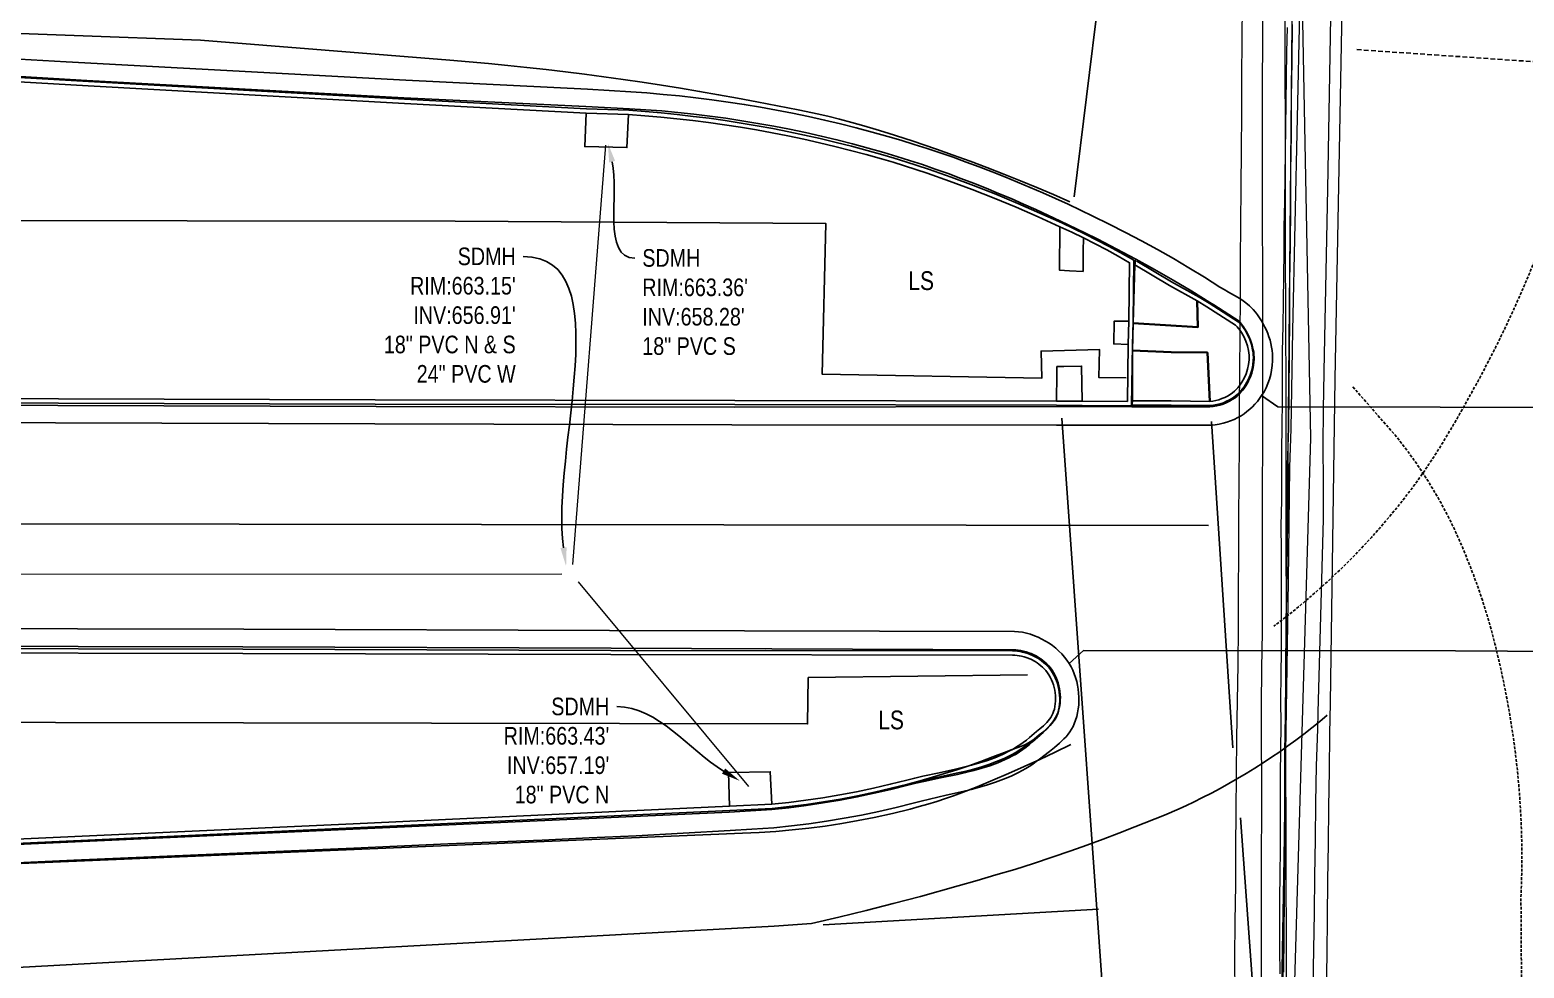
# Model space of a CAD drawing. Header units: feet. Extents: x 0 to 6439502, y 0 to 1884431.
# Drawn here: x 6438916.2 to 6439075.1, y 1883904.1 to 1884003.9 of the extents above; entities that cross this region are included whole.
import ezdxf
from ezdxf import colors
from ezdxf.entities.mleader import LeaderData, LeaderLine
from ezdxf.lldxf.tags import DXFTag
from ezdxf.math import Vec2, Vec3

# ---------------------------------------------------------------- set-up
doc = ezdxf.new("R2010")
doc.units = ezdxf.units.FT
doc.header["$MEASUREMENT"] = 0
doc.linetypes.add('DASHED', pattern=[0.75, 0.5, -0.25])
for name, color, linetype, lineweight in [('VF-COMM-OVHD-LINE-3D', 253, 'OVERHEADCOMM', 15), ('VF-ELEC-OVHD-LINE-', 253, 'OVERHEADELECTRIC', 15), ('VF-ELEC-OVHD-LINE-3D', 253, 'OVERHEADELECTRIC', 15), ('VF-FENC-LINE-', 253, 'FENCE', 25), ('VF-ROAD-DRIV-LINE-', 253, 'Continuous', 35), ('VF-ROAD-STRP-WHIT-DASH-LINE-', 253, 'DASHED', 25), ('VF-ROAD-STRP-WHIT-LINE-', 253, 'Continuous', 25), ('VF-ROAD-STRP-YELO-DASH-LINE-', 253, 'DASHED', 25), ('VF-ROAD-STRP-YELO-LINE-', 253, 'Continuous', 25), ('VF-STRM-GEOP-LINE-QLB-', 253, 'STORMDRAIN', 15), ('VF-TOPO-CONC-EDGE-LINE-', 253, 'Continuous', 25), ('VF-TOPO-CONC-GTFL-LINE-', 253, 'Continuous', 25), ('VF-TOPO-CONC-LIPG-LINE-', 253, 'Continuous', 25), ('VF-TOPO-CONC-TBCB-LINE-', 253, 'Continuous', 25), ('VF-TOPO-CONC-TFCB-LINE-', 253, 'Continuous', 25), ('VF-TOPO-TEXT-', 253, 'Continuous', 25)]:
    doc.layers.add(name, color=color, linetype=linetype, lineweight=lineweight)
doc.styles.add('NCS1-Anno', font='arial.ttf', dxfattribs={"width": 0.8, "height": 0.1})
doc.styles.get("Standard").update_dxf_attribs({"font": 'arial.ttf'})
tags = doc.linetypes.add('FENCE', pattern='A,0.5,-0.03,["X",Standard,S=0.08,R=0,X=0,Y=-0.04],-0.08,0.5', length=1.11).pattern_tags.tags
tags[6] = DXFTag(74, 10)
tags = doc.linetypes.add('OVERHEADCOMM', pattern='A,1,-0.03,["OC",Standard,S=0.08,R=0,X=0,Y=-0.04],-0.16,1', length=2.19).pattern_tags.tags
tags[6] = DXFTag(74, 10)
tags = doc.linetypes.add('OVERHEADELECTRIC', pattern='A,1,-0.03,["OE",Standard,S=0.08,R=0,X=0,Y=-0.04],-0.16,1', length=2.19).pattern_tags.tags
tags[6] = DXFTag(74, 10)
tags = doc.linetypes.add('STORMDRAIN', pattern='A,1,-0.03,["SD",Standard,S=0.08,R=0,X=0,Y=-0.04],-0.16,1', length=2.19).pattern_tags.tags
tags[6] = DXFTag(74, 10)

# ---------------------------------------------------------------- blocks, each defined once
blk = doc.blocks.new('206-Whitsett.dxf TFC')
at = {"layer": 'VF-TOPO-CONC-TFCB-LINE-'}
for points in [[(6438915.08, 1883998.82), (6438922.46, 1883998.39), (6438956.08, 1883996.53), (6438975.41, 1883995.49), (6438979.93, 1883995.34), (6438981.64, 1883995.21), (6438983.35, 1883995.07), (6438985.06, 1883994.9), (6438986.76, 1883994.7), (6438988.46, 1883994.49), (6438990.16, 1883994.25), (6438991.86, 1883993.99), (6438993.55, 1883993.7), (6438995.24, 1883993.39), (6438996.93, 1883993.06), (6438998.61, 1883992.71), (6439000.28, 1883992.33), (6439001.95, 1883991.93), (6439003.61, 1883991.51), (6439005.27, 1883991.06), (6439006.92, 1883990.6), (6439008.14, 1883990.24), (6439009.36, 1883989.86), (6439010.57, 1883989.47), (6439011.78, 1883989.07), (6439014.18, 1883988.23), (6439016.57, 1883987.34), (6439018.94, 1883986.41), (6439021.3, 1883985.43), (6439023.63, 1883984.41), (6439025.95, 1883983.36), (6439027.2, 1883982.77), (6439028.45, 1883982.17), (6439029.7, 1883981.53), (6439030.94, 1883980.88), (6439032.17, 1883980.21), (6439033.61, 1883979.39), (6439033.54, 1883972.88), (6439033.47, 1883970.4), (6439033.38, 1883963.91), (6439028.13, 1883963.95), (6439025.41, 1883963.96), (6438991.2, 1883964.03), (6438952.94, 1883964.09), (6438919.27, 1883964.18), (6438904.47, 1883964.3)], [(6438903.87, 1883938.06), (6438938.88, 1883938.01), (6438978.01, 1883937.88), (6439020.71, 1883937.83), (6439020.97, 1883937.82), (6439021.25, 1883937.8), (6439021.52, 1883937.76), (6439021.79, 1883937.7), (6439022.06, 1883937.63), (6439022.33, 1883937.54), (6439022.85, 1883937.34), (6439023.34, 1883937.08), (6439023.58, 1883936.93), (6439023.8, 1883936.76), (6439024.02, 1883936.59), (6439024.23, 1883936.41), (6439024.42, 1883936.21), (6439024.6, 1883936.01), (6439024.79, 1883935.76), (6439024.96, 1883935.5), (6439025.12, 1883935.23), (6439025.26, 1883934.94), (6439025.38, 1883934.65), (6439025.49, 1883934.35), (6439025.57, 1883934.04), (6439025.64, 1883933.73), (6439025.69, 1883933.42), (6439025.73, 1883933.1), (6439025.74, 1883932.78), (6439025.74, 1883932.46), (6439025.71, 1883932.15), (6439025.67, 1883931.84), (6439025.6, 1883931.53), (6439025.52, 1883931.23), (6439025.42, 1883930.98), (6439025.31, 1883930.74), (6439025.18, 1883930.51), (6439025.04, 1883930.28), (6439024.72, 1883929.87), (6439024.36, 1883929.49), (6439023.98, 1883929.14), (6439023.58, 1883928.82), (6439023.17, 1883928.52), (6439022.76, 1883928.24), (6439022.41, 1883928.03), (6439022.04, 1883927.84), (6439021.67, 1883927.68), (6439021.3, 1883927.54), (6439020.58, 1883927.28), (6439019.87, 1883927.02), (6439018.61, 1883926.54), (6439017.34, 1883926.07), (6439016.07, 1883925.61), (6439014.78, 1883925.18), (6439013.49, 1883924.77), (6439012.2, 1883924.38), (6439010.9, 1883924), (6439009.59, 1883923.65), (6439007.82, 1883923.2), (6439006.03, 1883922.78), (6439004.23, 1883922.4), (6439002.43, 1883922.06), (6439000.62, 1883921.75), (6438998.8, 1883921.48), (6438996.98, 1883921.25), (6438995.15, 1883921.06), (6438990.66, 1883920.85), (6438950.63, 1883918.98), (6438910.91, 1883917.16)]]:
    blk.add_lwpolyline(points, dxfattribs=at)
blk = doc.blocks.new('206-Whitsett.dxf curb update')
at = {"layer": 'VF-TOPO-CONC-TBCB-LINE-'}
for points in [[(6439033.94, 1883979.3), (6439037.62, 1883977.09), (6439040.56, 1883975.46), (6439041.62, 1883974.83), (6439044.72, 1883972.84), (6439044.94, 1883972.61), (6439045.12, 1883972.4), (6439045.28, 1883972.18), (6439045.44, 1883971.94), (6439045.72, 1883971.46), (6439045.95, 1883970.95), (6439046.13, 1883970.41), (6439046.25, 1883969.87), (6439046.29, 1883969.59), (6439046.32, 1883969.31), (6439046.33, 1883969.03), (6439046.32, 1883968.75), (6439046.26, 1883968.22), (6439046.15, 1883967.68), (6439045.98, 1883967.16), (6439045.76, 1883966.65), (6439045.5, 1883966.17), (6439045.34, 1883965.93), (6439045.17, 1883965.71), (6439045, 1883965.5), (6439044.81, 1883965.3), (6439044.61, 1883965.11), (6439044.4, 1883964.94), (6439044.1, 1883964.73), (6439043.79, 1883964.54), (6439043.47, 1883964.38), (6439043.14, 1883964.23), (6439042.79, 1883964.12), (6439042.44, 1883964.03), (6439042.09, 1883963.96), (6439041.72, 1883963.92), (6439037.58, 1883963.97), (6439033.48, 1883963.98)], [(6439033.71, 1883978.91), (6439037.4, 1883976.7), (6439040.34, 1883975.07), (6439041.38, 1883974.44), (6439044.43, 1883972.49), (6439044.6, 1883972.31), (6439044.76, 1883972.12), (6439044.92, 1883971.92), (6439045.06, 1883971.71), (6439045.32, 1883971.26), (6439045.53, 1883970.78), (6439045.69, 1883970.29), (6439045.81, 1883969.79), (6439045.84, 1883969.53), (6439045.87, 1883969.28), (6439045.88, 1883969.03), (6439045.87, 1883968.78), (6439045.82, 1883968.29), (6439045.71, 1883967.8), (6439045.56, 1883967.31), (6439045.36, 1883966.85), (6439045.11, 1883966.4), (6439044.97, 1883966.19), (6439044.82, 1883965.99), (6439044.66, 1883965.8), (6439044.49, 1883965.62), (6439044.31, 1883965.45), (6439044.12, 1883965.29), (6439043.86, 1883965.1), (6439043.58, 1883964.93), (6439043.28, 1883964.78), (6439042.98, 1883964.66), (6439042.66, 1883964.55), (6439042.34, 1883964.47), (6439042.02, 1883964.41), (6439041.7, 1883964.37), (6439037.58, 1883964.42), (6439033.48, 1883964.43)]]:
    blk.add_lwpolyline(points, dxfattribs=at)

msp = doc.modelspace()

# ---------------------------------------------------------------- linework, layer by layer
at = {"layer": 'VF-COMM-OVHD-LINE-3D'}
for points in [[(6439048.38, 1883840.83, 683.41), (6439048.76, 1883862.53, 682.74), (6439048.92, 1883873.55, 682.45), (6439049.04, 1883886.85, 682.07), (6439049.32, 1883900.13, 681.98), (6439049.6, 1883915.76, 681.91), (6439049.86, 1883931.55, 681.93), (6439050.08, 1883945.29, 682.03), (6439050.22, 1883957.38, 682.17), (6439050.34, 1883961.45, 682.22), (6439050.53, 1883971.92, 682.4), (6439050.78, 1883983.26, 682.39), (6439051.28, 1884005.81, 682.63), (6439051.67, 1884023.7, 682.96), (6439051.83, 1884046.57, 683.24), (6439050.95, 1884059.89, 684.11)], [(6439049.46, 1883902.41, 684.26), (6439049.52, 1883905.06, 684.24), (6439049.52, 1883907.71, 684.21), (6439049.57, 1883910.36, 684.18), (6439049.59, 1883913.01, 684.16), (6439049.62, 1883915.66, 684.13), (6439049.64, 1883918.31, 684.11), (6439049.66, 1883920.96, 684.11), (6439049.66, 1883923.61, 684.07), (6439049.7, 1883926.26, 684.09), (6439049.73, 1883928.91, 684.07), (6439049.74, 1883931.57, 684.05), (6439049.77, 1883934.22, 684.05), (6439049.79, 1883936.87, 684.07), (6439049.79, 1883936.88, 684.07), (6439050.05, 1883956.43, 684.05), (6439050.02, 1883959.08, 684.16), (6439050.25, 1883982.28, 684.44), (6439050.5, 1884008.45, 685.08)], [(6439049.19, 1883903.45, 681.7), (6439049.15, 1883906.1, 681.59), (6439049.14, 1883908.75, 681.53), (6439049.16, 1883911.4, 681.47), (6439049.19, 1883914.05, 681.45), (6439049.21, 1883916.7, 681.42), (6439049.2, 1883919.35, 681.39), (6439049.2, 1883922, 681.36), (6439049.22, 1883924.65, 681.34), (6439049.25, 1883927.3, 681.34), (6439049.27, 1883929.95, 681.34), (6439049.26, 1883932.6, 681.35), (6439049.28, 1883935.25, 681.35), (6439049.32, 1883937.91, 681.36), (6439049.33, 1883940.56, 681.38), (6439049.32, 1883943.21, 681.42), (6439049.31, 1883945.86, 681.46), (6439049.31, 1883948.51, 681.5), (6439049.3, 1883951.16, 681.55), (6439049.34, 1883953.81, 681.61), (6439049.37, 1883956.46, 681.66), (6439049.37, 1883959.11, 681.73), (6439049.39, 1883961.76, 681.83), (6439049.42, 1883964.41, 681.92), (6439049.43, 1883967.06, 682), (6439049.42, 1883969.71, 682.08), (6439049.48, 1883972.36, 682.12), (6439049.53, 1883975.01, 682.11), (6439049.56, 1883977.66, 682.12), (6439049.6, 1883980.31, 682.15), (6439049.62, 1883982.96, 682.19), (6439049.67, 1883985.61, 682.23), (6439049.71, 1883988.26, 682.27), (6439049.74, 1883990.91, 682.34), (6439049.77, 1883993.56, 682.39), (6439049.81, 1883996.21, 682.48), (6439049.85, 1883998.86, 682.53), (6439049.88, 1884001.51, 682.64), (6439049.95, 1884004.16, 682.7)], [(6439049.55, 1883903.65, 684.84), (6439049.61, 1883907.55, 684.78), (6439049.65, 1883911.46, 684.71), (6439049.67, 1883915.37, 684.67), (6439049.7, 1883919.27, 684.78), (6439049.67, 1883923.18, 684.75), (6439049.69, 1883927.09, 684.69), (6439049.73, 1883930.99, 684.64), (6439049.8, 1883934.9, 684.57), (6439049.82, 1883935.89, 684.56), (6439049.96, 1883957.61, 684.54), (6439050.09, 1883961.51, 684.69), (6439050.13, 1883965.42, 684.78), (6439050.16, 1883969.33, 684.84), (6439050.19, 1883973.23, 684.9), (6439050.22, 1883977.14, 684.96), (6439050.27, 1883981.05, 685.03), (6439050.31, 1883984.95, 685.1), (6439050.31, 1883988.86, 685.2), (6439050.37, 1883992.76, 685.3), (6439050.4, 1883996.67, 685.4), (6439050.44, 1884000.58, 685.49), (6439050.49, 1884004.48, 685.6)]]:
    msp.add_polyline3d(points, dxfattribs=at)
at = {"layer": 'VF-ELEC-OVHD-LINE-', "ltscale": 0.6, "flags": 128}
msp.add_lwpolyline([(6439048.9, 1883840.06), (6439052.43, 1883960.44), (6439050.51, 1884060.25)], dxfattribs=at)
at = {"layer": 'VF-ELEC-OVHD-LINE-3D'}
for points in [[(6439054.11, 1883901.66, 707.27), (6439054.17, 1883905.56, 707.21), (6439054.22, 1883909.47, 707.14), (6439054.26, 1883913.38, 707.08), (6439054.32, 1883917.28, 707.04), (6439054.34, 1883921.19, 707.02), (6439054.41, 1883925.1, 707.04), (6439054.47, 1883929, 707.04), (6439054.52, 1883932.28, 707.05), (6439055.04, 1883966.75, 707.43), (6439056.78, 1884058.51, 711.29)], [(6439052.7, 1883902.14, 707.15), (6439052.75, 1883906.04, 707.06), (6439052.82, 1883909.95, 707), (6439052.88, 1883913.85, 706.96), (6439052.93, 1883917.76, 706.91), (6439052.97, 1883921.67, 706.89), (6439053.05, 1883925.58, 706.9), (6439053.17, 1883929.48, 706.91), (6439053.23, 1883931.26, 706.91), (6439053.8, 1883951.83, 707.15), (6439053.77, 1883955.73, 707.23), (6439053.74, 1883959.64, 707.31), (6439053.79, 1883963.55, 707.35), (6439053.85, 1883967.45, 707.39), (6439053.85, 1883967.59, 707.4), (6439054.25, 1883986.99, 708.06), (6439054.25, 1883987, 708.06), (6439055.21, 1884041.87, 710.89)], [(6439044.4, 1883901.22, 708.1), (6439044.37, 1883905.13, 708.07), (6439044.4, 1883909.04, 708.04), (6439044.45, 1883912.94, 708), (6439044.48, 1883916.85, 707.97), (6439044.5, 1883920.76, 707.94), (6439044.53, 1883924.67, 707.92), (6439044.56, 1883928.57, 707.9), (6439044.63, 1883932.48, 707.87), (6439044.71, 1883936.39, 707.83), (6439044.73, 1883940.29, 707.83), (6439044.75, 1883944.2, 707.84), (6439044.77, 1883948.11, 707.84), (6439044.79, 1883952.02, 707.85), (6439044.82, 1883955.92, 707.86), (6439044.84, 1883959.83, 707.88), (6439044.87, 1883963.74, 707.91), (6439044.89, 1883967.65, 707.93), (6439044.92, 1883971.55, 707.96), (6439044.96, 1883975.46, 708.01), (6439044.96, 1883979.37, 708.06), (6439044.99, 1883983.27, 708.13), (6439045.02, 1883987.18, 708.17), (6439045.05, 1883991.09, 708.21), (6439045.09, 1883994.99, 708.28), (6439045.11, 1883998.9, 708.34), (6439045.14, 1884002.81, 708.41), (6439045.17, 1884006.71, 708.48)], [(6439047.24, 1883900.77, 708.12), (6439047.21, 1883904.68, 708.1), (6439047.21, 1883908.59, 708.08), (6439047.2, 1883912.5, 708.05), (6439047.21, 1883916.4, 708.03), (6439047.22, 1883920.31, 708), (6439047.22, 1883924.22, 707.98), (6439047.21, 1883928.13, 707.97), (6439047.21, 1883932.03, 707.96), (6439047.24, 1883935.94, 707.94), (6439047.3, 1883939.85, 707.92), (6439047.3, 1883943.76, 707.93), (6439047.3, 1883947.66, 707.94), (6439047.31, 1883951.57, 707.94), (6439047.31, 1883955.48, 707.97), (6439047.32, 1883959.39, 707.99), (6439047.33, 1883963.29, 708.02), (6439047.32, 1883967.2, 708.06), (6439047.33, 1883971.11, 708.1), (6439047.32, 1883975.01, 708.15), (6439047.32, 1883978.92, 708.21), (6439047.31, 1883982.83, 708.27), (6439047.31, 1883986.74, 708.33), (6439047.3, 1883990.64, 708.37), (6439047.3, 1883994.55, 708.45), (6439047.3, 1883998.46, 708.51), (6439047.32, 1884002.36, 708.58), (6439047.33, 1884006.27, 708.64)], [(6439049.84, 1883900.8, 707.76), (6439049.85, 1883904.7, 707.71), (6439049.85, 1883908.61, 707.66), (6439049.82, 1883912.52, 707.62), (6439049.8, 1883916.42, 707.57), (6439049.8, 1883920.33, 707.56), (6439049.79, 1883924.24, 707.54), (6439049.79, 1883928.15, 707.53), (6439049.81, 1883932.05, 707.52), (6439049.82, 1883935.96, 707.53), (6439049.83, 1883939.87, 707.53), (6439049.84, 1883943.78, 707.52), (6439049.82, 1883947.68, 707.54), (6439049.83, 1883951.59, 707.54), (6439049.83, 1883955.5, 707.56), (6439049.81, 1883959.41, 707.59), (6439049.81, 1883963.31, 707.63), (6439049.8, 1883967.22, 707.69), (6439049.79, 1883971.13, 707.73), (6439049.78, 1883975.03, 707.78), (6439049.76, 1883978.94, 707.86), (6439049.76, 1883982.85, 707.93), (6439049.76, 1883986.76, 708), (6439049.74, 1883990.66, 708.08), (6439049.73, 1883994.57, 708.17), (6439049.72, 1883998.47, 708.26), (6439049.72, 1884002.38, 708.36), (6439049.7, 1884006.29, 708.45)]]:
    msp.add_polyline3d(points, dxfattribs=at)
at = {"layer": 'VF-FENC-LINE-', "ltscale": 0.6, "flags": 128}
for points in [[(6438876.94, 1883983.58), (6438904.43, 1883983.62), (6438961.46, 1883983.55), (6439000.87, 1883983.29), (6439000.49, 1883967.26), (6439023.82, 1883966.83), (6439023.75, 1883969.73), (6439029.98, 1883969.88), (6439029.88, 1883966.92), (6439032.81, 1883966.89)], [(6439022.3, 1883935.26), (6438999, 1883934.98), (6438998.93, 1883930.05), (6438818.93, 1883930.39), (6438818.43, 1883917.98), (6438803.06, 1883917.68)]]:
    msp.add_lwpolyline(points, dxfattribs=at)
at = {"layer": 'VF-ROAD-DRIV-LINE-'}
for points in [[(6439033.56, 1883972.7), (6439040.43, 1883972.27), (6439040.34, 1883975.07)], [(6439041.7, 1883964.37), (6439041.44, 1883969.57), (6439037.57, 1883969.62), (6439033.48, 1883969.77)]]:
    msp.add_lwpolyline(points, dxfattribs=at)
at = {"layer": 'VF-ROAD-STRP-WHIT-DASH-LINE-'}
msp.add_line((6439057.34, 1884001.8), (6439119.58, 1883997.54), dxfattribs=at)
at = {"layer": 'VF-ROAD-STRP-WHIT-LINE-', "ltscale": 0.6}
for p, q in [((6439027.27, 1883986.14), (6439033.39, 1884035.81)), ((6439041.88, 1883962.24), (6439044.16, 1883927.51)), ((6439044.96, 1883920.07), (6439048.29, 1883874.1)), ((6439000.59, 1883908.67), (6439029.85, 1883910.34))]:
    msp.add_line(p, q, dxfattribs=at)
at = {"layer": 'VF-ROAD-STRP-WHIT-LINE-', "ltscale": 0.6, "flags": 128}
for points in [[(6439025.95, 1883962.59), (6439031.26, 1883888.46), (6439033.12, 1883863.43)], [(6439054.19, 1883930.98), (6439053.38, 1883930.3), (6439052.55, 1883929.64), (6439051.71, 1883928.98), (6439050.86, 1883928.34), (6439050, 1883927.72), (6439049.14, 1883927.1), (6439048.26, 1883926.5), (6439047.37, 1883925.92), (6439046.47, 1883925.34), (6439045.57, 1883924.78), (6439044.65, 1883924.24), (6439043.73, 1883923.71), (6439042.8, 1883923.19), (6439041.87, 1883922.69), (6439040.92, 1883922.21), (6439039.97, 1883921.74), (6439039.21, 1883921.37), (6439038.44, 1883921.03), (6439036.88, 1883920.36), (6439033.74, 1883919.09), (6439032.04, 1883918.42), (6439030.34, 1883917.78), (6439028.63, 1883917.15), (6439026.92, 1883916.54), (6439024.94, 1883915.86), (6439022.96, 1883915.21), (6439020.96, 1883914.58), (6439018.96, 1883913.98), (6439016.96, 1883913.39), (6439014.95, 1883912.82), (6439010.92, 1883911.7), (6439008.04, 1883910.94), (6439005.15, 1883910.2), (6439002.25, 1883909.5), (6438999.35, 1883908.82), (6438995.38, 1883908.55), (6438914.89, 1883904.13)]]:
    msp.add_lwpolyline(points, dxfattribs=at)
at = {"layer": 'VF-ROAD-STRP-YELO-DASH-LINE-', "ltscale": 0.6, "flags": 128}
for points in [[(6439085.37, 1884026.73), (6439085.36, 1884024.92), (6439085.32, 1884023.11), (6439085.26, 1884021.3), (6439085.18, 1884019.49), (6439085.06, 1884017.68), (6439084.92, 1884015.87), (6439084.76, 1884014.07), (6439084.57, 1884012.26), (6439084.35, 1884010.46), (6439084.11, 1884008.66), (6439083.84, 1884006.87), (6439083.55, 1884005.08), (6439083.23, 1884003.3), (6439082.88, 1884001.52), (6439082.51, 1883999.75), (6439082.12, 1883997.98), (6439081.63, 1883995.96), (6439081.11, 1883993.94), (6439080.55, 1883991.93), (6439079.97, 1883989.92), (6439079.34, 1883987.93), (6439078.69, 1883985.94), (6439078, 1883983.97), (6439077.28, 1883982), (6439076.52, 1883980.05), (6439075.74, 1883978.11), (6439074.92, 1883976.19), (6439074.07, 1883974.28), (6439073.19, 1883972.39), (6439072.28, 1883970.51), (6439071.33, 1883968.65), (6439070.36, 1883966.81), (6439069.51, 1883965.26), (6439068.66, 1883963.72), (6439067.78, 1883962.18), (6439066.88, 1883960.66), (6439065.96, 1883959.16), (6439065, 1883957.68), (6439064, 1883956.23), (6439063.48, 1883955.51), (6439062.95, 1883954.81), (6439062.18, 1883953.8), (6439061.38, 1883952.81), (6439060.56, 1883951.83), (6439059.73, 1883950.86), (6439058.88, 1883949.9), (6439058.02, 1883948.97), (6439057.13, 1883948.04), (6439056.23, 1883947.13), (6439055.32, 1883946.24), (6439054.39, 1883945.36), (6439053.44, 1883944.5), (6439052.48, 1883943.66), (6439051.51, 1883942.83), (6439050.53, 1883942.02), (6439049.53, 1883941.23), (6439048.51, 1883940.46)], [(6439056.91, 1883965.91), (6439061.42, 1883960.76), (6439062.09, 1883959.91), (6439062.75, 1883959.04), (6439063.39, 1883958.16), (6439064.01, 1883957.27), (6439064.61, 1883956.36), (6439065.18, 1883955.44), (6439065.74, 1883954.51), (6439066.28, 1883953.56), (6439066.78, 1883952.64), (6439067.25, 1883951.71), (6439067.7, 1883950.77), (6439068.13, 1883949.82), (6439068.55, 1883948.85), (6439068.95, 1883947.89), (6439069.72, 1883945.94), (6439070.05, 1883945.04), (6439070.37, 1883944.13), (6439070.68, 1883943.21), (6439070.97, 1883942.29), (6439071.25, 1883941.37), (6439071.52, 1883940.44), (6439072.02, 1883938.57), (6439072.47, 1883936.69), (6439072.88, 1883934.8), (6439073.26, 1883932.91), (6439073.6, 1883931), (6439073.79, 1883929.8), (6439073.97, 1883928.6), (6439074.14, 1883927.4), (6439074.28, 1883926.19), (6439074.42, 1883924.98), (6439074.53, 1883923.76), (6439074.63, 1883922.55), (6439074.71, 1883921.33), (6439074.78, 1883920.12), (6439074.83, 1883918.9), (6439074.86, 1883917.68), (6439074.88, 1883916.46), (6439074.88, 1883915.24), (6439074.86, 1883914.03), (6439074.83, 1883912.81), (6439074.78, 1883911.6), (6439075.05, 1883869.84)]]:
    msp.add_lwpolyline(points, dxfattribs=at)
at = {"layer": 'VF-ROAD-STRP-YELO-LINE-'}
msp.add_line((6439041.56, 1883951.17), (6438816.55, 1883951.49), dxfattribs=at)
at = {"layer": 'VF-ROAD-STRP-YELO-LINE-', "ltscale": 0.6, "flags": 128}
for points in [[(6439026.83, 1883985.6), (6439025.08, 1883986.37), (6439023.32, 1883987.12), (6439021.56, 1883987.85), (6439019.78, 1883988.56), (6439018, 1883989.26), (6439016.22, 1883989.93), (6439014.42, 1883990.58), (6439012.62, 1883991.21), (6439010.06, 1883992.08), (6439007.5, 1883992.91), (6439006.21, 1883993.31), (6439004.92, 1883993.69), (6439003.62, 1883994.06), (6439002.32, 1883994.4), (6439001.22, 1883994.67), (6439000.13, 1883994.92), (6438997.93, 1883995.38), (6438993.52, 1883996.24), (6438991.49, 1883996.63), (6438989.47, 1883997), (6438987.44, 1883997.35), (6438985.41, 1883997.69), (6438983.38, 1883998.02), (6438981.34, 1883998.33), (6438979.3, 1883998.63), (6438977.26, 1883998.92), (6438975.22, 1883999.19), (6438973.18, 1883999.44), (6438971.13, 1883999.68), (6438969.08, 1883999.91), (6438967.04, 1884000.12), (6438964.99, 1884000.32), (6438962.94, 1884000.5), (6438960.88, 1884000.67), (6438934.38, 1884002.79), (6438907.48, 1884003.79)], [(6439026.91, 1883927.85), (6439025.27, 1883927.05), (6439023.62, 1883926.27), (6439021.96, 1883925.52), (6439020.29, 1883924.79), (6439018.64, 1883924.07), (6439016.97, 1883923.37), (6439015.29, 1883922.71), (6439014.45, 1883922.4), (6439013.59, 1883922.1), (6439012.66, 1883921.8), (6439011.73, 1883921.52), (6439010.78, 1883921.25), (6439009.84, 1883921), (6439007.94, 1883920.53), (6439006.02, 1883920.11), (6439004.29, 1883919.76), (6439002.56, 1883919.45), (6439000.81, 1883919.19), (6438999.06, 1883918.96), (6438997.3, 1883918.77), (6438995.54, 1883918.62), (6438993.78, 1883918.51), (6438992.02, 1883918.43), (6438866.34, 1883913.14)]]:
    msp.add_lwpolyline(points, dxfattribs=at)
at = {"layer": 'VF-STRM-GEOP-LINE-QLB-', "ltscale": 0.6, "flags": 128}
for points in [[(6438977.44, 1883991.65), (6438973.93, 1883947.02)], [(6438972.79, 1883945.98), (6438759.39, 1883945.93)], [(6438974.52, 1883945.17), (6438974.52, 1883945.17), (6438992.66, 1883923.41)]]:
    msp.add_lwpolyline(points, dxfattribs=at)
at = {"layer": 'VF-TOPO-CONC-EDGE-LINE-'}
for p, q in [((6439028.24, 1883980.35), (6439028.25, 1883981.76)), ((6439025.43, 1883967.3), (6439025.41, 1883964.41))]:
    msp.add_line(p, q, dxfattribs=at)
for points in [[(6438975.39, 1883995.04), (6438975.23, 1883991.49), (6438979.71, 1883991.38), (6438979.9, 1883994.89)], [(6439025.76, 1883982.95), (6439025.73, 1883978.32), (6439026.77, 1883978.27), (6439028.22, 1883978.2), (6439028.24, 1883980.35), (6439028.25, 1883981.76)], [(6439033.82, 1883979.49), (6439033.71, 1883978.91), (6439033.56, 1883972.7), (6439033.48, 1883969.77), (6439033.48, 1883964.43), (6439033.39, 1883963.79)], [(6439033.09, 1883972.89), (6439031.53, 1883972.91), (6439031.49, 1883970.48), (6439033.02, 1883970.41)], [(6439028.13, 1883964.4), (6439028.06, 1883968.13), (6439026.19, 1883968.09), (6439025.43, 1883968.08), (6439025.43, 1883967.3), (6439025.41, 1883964.41)], [(6439047.21, 1883964.98), (6439048.94, 1883963.79), (6439083.44, 1883963.71)], [(6439026.75, 1883936.48), (6439028.27, 1883937.86), (6439067.81, 1883937.82)], [(6439129.94, 1883936.29), (6439128.17, 1883937.57), (6439084.37, 1883937.73), (6439067.81, 1883937.82)], [(6438995.11, 1883921.5), (6438994.95, 1883924.96), (6438990.53, 1883924.9), (6438990.63, 1883921.3)]]:
    msp.add_lwpolyline(points, dxfattribs=at)
at = {"layer": 'VF-TOPO-CONC-GTFL-LINE-'}
for points in [[(6438915.18, 1883998.93), (6438922.29, 1883998.5), (6438956.01, 1883996.67), (6438975.36, 1883995.73)], [(6438975.36, 1883995.73), (6438980, 1883995.51), (6438981.71, 1883995.4), (6438983.42, 1883995.27), (6438985.13, 1883995.11), (6438986.84, 1883994.93), (6438988.54, 1883994.72), (6438990.25, 1883994.49), (6438991.94, 1883994.23), (6438993.64, 1883993.95), (6438995.33, 1883993.65), (6438997.02, 1883993.32), (6438998.7, 1883992.97), (6439000.38, 1883992.6), (6439002.05, 1883992.2), (6439003.71, 1883991.77), (6439005.37, 1883991.33), (6439007.02, 1883990.86), (6439008.4, 1883990.44), (6439009.77, 1883990.01), (6439011.14, 1883989.56), (6439012.51, 1883989.09), (6439013.86, 1883988.6), (6439015.22, 1883988.1), (6439016.56, 1883987.58), (6439017.9, 1883987.05), (6439019.24, 1883986.5), (6439020.57, 1883985.94), (6439021.89, 1883985.36), (6439023.21, 1883984.77), (6439025.83, 1883983.56), (6439028.42, 1883982.3), (6439029.78, 1883981.62), (6439031.14, 1883980.92), (6439032.48, 1883980.21), (6439033.82, 1883979.49), (6439035.82, 1883978.39), (6439037.81, 1883977.26), (6439039.77, 1883976.1), (6439040.75, 1883975.5), (6439041.71, 1883974.89), (6439042.13, 1883974.64), (6439044.81, 1883972.9), (6439044.97, 1883972.72), (6439045.28, 1883972.3), (6439045.57, 1883971.85), (6439045.82, 1883971.37), (6439046.03, 1883970.88), (6439046.2, 1883970.37), (6439046.32, 1883969.85), (6439046.36, 1883969.59), (6439046.39, 1883969.33), (6439046.4, 1883969.07), (6439046.4, 1883968.81), (6439046.38, 1883968.53), (6439046.34, 1883968.24), (6439046.29, 1883967.95), (6439046.23, 1883967.67), (6439046.15, 1883967.38), (6439046.05, 1883967.1), (6439045.94, 1883966.83), (6439045.82, 1883966.56), (6439045.69, 1883966.3), (6439045.54, 1883966.04), (6439045.37, 1883965.8), (6439045.2, 1883965.56), (6439045.01, 1883965.34), (6439044.81, 1883965.13), (6439044.6, 1883964.94), (6439044.38, 1883964.76), (6439044.09, 1883964.56), (6439043.78, 1883964.38), (6439043.45, 1883964.22), (6439043.11, 1883964.09), (6439042.77, 1883963.97), (6439042.42, 1883963.89), (6439042.06, 1883963.83), (6439041.71, 1883963.79), (6439033.39, 1883963.79), (6439025.44, 1883963.82), (6438991.14, 1883963.74), (6438953.05, 1883963.82), (6438919.19, 1883963.95), (6438904.44, 1883964.01)], [(6438903.82, 1883938.33), (6438938.89, 1883938.25), (6438978.03, 1883938.11), (6439020.78, 1883937.92), (6439021.06, 1883937.92), (6439021.33, 1883937.89), (6439021.61, 1883937.85), (6439021.89, 1883937.79), (6439022.17, 1883937.72), (6439022.44, 1883937.63), (6439022.71, 1883937.53), (6439022.97, 1883937.41), (6439023.23, 1883937.28), (6439023.48, 1883937.13), (6439023.72, 1883936.97), (6439023.95, 1883936.8), (6439024.17, 1883936.62), (6439024.38, 1883936.43), (6439024.57, 1883936.23), (6439024.75, 1883936.02), (6439024.93, 1883935.78), (6439025.09, 1883935.53), (6439025.23, 1883935.27), (6439025.36, 1883934.99), (6439025.47, 1883934.71), (6439025.57, 1883934.42), (6439025.65, 1883934.12), (6439025.71, 1883933.82), (6439025.76, 1883933.51), (6439025.79, 1883933.2), (6439025.81, 1883932.89), (6439025.8, 1883932.59), (6439025.78, 1883932.28), (6439025.75, 1883931.98), (6439025.69, 1883931.69), (6439025.62, 1883931.4), (6439025.53, 1883931.15), (6439025.43, 1883930.91), (6439025.31, 1883930.68), (6439025.17, 1883930.45), (6439025.01, 1883930.23), (6439024.84, 1883930.02), (6439024.48, 1883929.62), (6439024.08, 1883929.24), (6439023.66, 1883928.87), (6439022.84, 1883928.14), (6439022.51, 1883927.85), (6439022.17, 1883927.58), (6439021.83, 1883927.32), (6439021.47, 1883927.08), (6439021.1, 1883926.85), (6439020.73, 1883926.64), (6439020.34, 1883926.44), (6439019.95, 1883926.25), (6439019.15, 1883925.91), (6439018.32, 1883925.6), (6439017.47, 1883925.33), (6439016.61, 1883925.09), (6439015.73, 1883924.88), (6439014.85, 1883924.68), (6439013.07, 1883924.31), (6439011.3, 1883923.94), (6439010.43, 1883923.74), (6439009.57, 1883923.53), (6439007.79, 1883923.08), (6439006, 1883922.67), (6439004.2, 1883922.29), (6439002.39, 1883921.94), (6439000.58, 1883921.64), (6438998.76, 1883921.37), (6438996.94, 1883921.14), (6438995.11, 1883920.94), (6438990.6, 1883920.68)], [(6438990.6, 1883920.68), (6438950.58, 1883918.87), (6438910.91, 1883917.05)]]:
    msp.add_lwpolyline(points, dxfattribs=at)
at = {"layer": 'VF-TOPO-CONC-LIPG-LINE-'}
for points in [[(6438915.12, 1884000.8), (6438920.08, 1884000.49), (6438956.19, 1883998.56), (6438975.51, 1883997.6), (6438980.12, 1883997.31), (6438981.85, 1883997.19), (6438983.58, 1883997.04), (6438985.31, 1883996.87), (6438987.04, 1883996.68), (6438988.76, 1883996.46), (6438990.48, 1883996.22), (6438992.2, 1883995.96), (6438993.91, 1883995.67), (6438995.62, 1883995.36), (6438997.33, 1883995.03), (6438999.03, 1883994.68), (6439000.73, 1883994.3), (6439002.42, 1883993.9), (6439004.1, 1883993.48), (6439005.78, 1883993.03), (6439007.45, 1883992.57), (6439008.85, 1883992.15), (6439010.25, 1883991.72), (6439011.65, 1883991.28), (6439013.03, 1883990.81), (6439014.42, 1883990.34), (6439015.8, 1883989.84), (6439017.17, 1883989.33), (6439018.54, 1883988.8), (6439019.9, 1883988.26), (6439021.26, 1883987.71), (6439022.61, 1883987.14), (6439023.95, 1883986.56), (6439025.29, 1883985.96), (6439026.62, 1883985.35), (6439027.95, 1883984.73), (6439029.27, 1883984.09), (6439031, 1883983.23), (6439032.72, 1883982.35), (6439034.43, 1883981.45), (6439036.13, 1883980.52), (6439037.82, 1883979.57), (6439039.48, 1883978.59), (6439041.13, 1883977.58), (6439042.76, 1883976.54), (6439043.22, 1883976.26), (6439043.69, 1883975.99), (6439044.63, 1883975.45), (6439045.09, 1883975.17), (6439045.52, 1883974.86), (6439045.93, 1883974.52), (6439046.12, 1883974.34), (6439046.3, 1883974.14), (6439046.54, 1883973.86), (6439046.76, 1883973.57), (6439046.98, 1883973.26), (6439047.18, 1883972.94), (6439047.37, 1883972.62), (6439047.54, 1883972.28), (6439047.71, 1883971.94), (6439047.85, 1883971.59), (6439047.98, 1883971.24), (6439048.1, 1883970.88), (6439048.19, 1883970.52), (6439048.27, 1883970.15), (6439048.33, 1883969.78), (6439048.37, 1883969.42), (6439048.38, 1883969.05), (6439048.38, 1883968.68), (6439048.34, 1883968.2), (6439048.27, 1883967.71), (6439048.17, 1883967.23), (6439048.04, 1883966.75), (6439047.88, 1883966.28), (6439047.68, 1883965.83), (6439047.46, 1883965.4), (6439047.21, 1883964.98), (6439046.99, 1883964.66), (6439046.75, 1883964.36), (6439046.5, 1883964.07), (6439046.23, 1883963.79), (6439045.94, 1883963.53), (6439045.65, 1883963.28), (6439045.34, 1883963.05), (6439045.02, 1883962.84), (6439044.66, 1883962.64), (6439044.28, 1883962.45), (6439043.9, 1883962.29), (6439043.5, 1883962.15), (6439043.1, 1883962.04), (6439042.69, 1883961.94), (6439042.28, 1883961.88), (6439041.86, 1883961.84), (6439033.2, 1883961.85), (6439025.4, 1883961.84), (6438990.87, 1883961.87), (6438952.91, 1883961.99), (6438918.95, 1883962.1), (6438904.31, 1883962.14)], [(6438903.57, 1883940.19), (6438938.98, 1883940.12), (6438977.87, 1883940.01), (6439020.93, 1883939.89), (6439021.36, 1883939.86), (6439021.78, 1883939.8), (6439022.2, 1883939.71), (6439022.62, 1883939.59), (6439023.04, 1883939.44), (6439023.45, 1883939.28), (6439023.85, 1883939.08), (6439024.24, 1883938.87), (6439024.62, 1883938.63), (6439024.98, 1883938.38), (6439025.33, 1883938.1), (6439025.66, 1883937.81), (6439025.97, 1883937.5), (6439026.25, 1883937.17), (6439026.51, 1883936.83), (6439026.75, 1883936.48), (6439026.95, 1883936.13), (6439027.13, 1883935.76), (6439027.28, 1883935.38), (6439027.42, 1883934.98), (6439027.54, 1883934.58), (6439027.63, 1883934.17), (6439027.7, 1883933.75), (6439027.75, 1883933.33), (6439027.77, 1883932.91), (6439027.78, 1883932.48), (6439027.76, 1883932.06), (6439027.71, 1883931.65), (6439027.64, 1883931.24), (6439027.55, 1883930.84), (6439027.43, 1883930.44), (6439027.29, 1883930.07), (6439027.16, 1883929.77), (6439027, 1883929.48), (6439026.82, 1883929.21), (6439026.62, 1883928.95), (6439026.41, 1883928.69), (6439026.19, 1883928.45), (6439025.7, 1883927.99), (6439025.19, 1883927.55), (6439024.65, 1883927.13), (6439023.58, 1883926.31), (6439023.23, 1883926.04), (6439022.87, 1883925.78), (6439022.5, 1883925.54), (6439022.13, 1883925.31), (6439021.36, 1883924.89), (6439020.56, 1883924.5), (6439019.75, 1883924.16), (6439018.91, 1883923.85), (6439018.06, 1883923.57), (6439017.2, 1883923.32), (6439016.32, 1883923.08), (6439015.44, 1883922.86), (6439013.67, 1883922.46), (6439011.9, 1883922.06), (6439011.02, 1883921.85), (6439010.16, 1883921.63), (6439008.33, 1883921.17), (6439006.5, 1883920.75), (6439004.65, 1883920.36), (6439002.8, 1883920.01), (6439000.93, 1883919.7), (6438999.07, 1883919.43), (6438997.2, 1883919.2), (6438995.32, 1883919.01), (6438994.17, 1883918.92), (6438993.01, 1883918.85), (6438990.7, 1883918.72), (6438985.7, 1883918.42), (6438980.7, 1883918.16), (6438975.7, 1883917.92), (6438970.69, 1883917.7), (6438960.68, 1883917.28), (6438950.67, 1883916.85), (6438930.83, 1883915.98), (6438920.91, 1883915.55), (6438910.99, 1883915.1)]]:
    msp.add_lwpolyline(points, dxfattribs=at)
at = {"layer": 'VF-TOPO-CONC-TBCB-LINE-'}
for points in [[(6438915.05, 1883998.37), (6438922.44, 1883997.94), (6438956.06, 1883996.08), (6438975.39, 1883995.04), (6438979.9, 1883994.89), (6438981.61, 1883994.77), (6438983.31, 1883994.62), (6438985.01, 1883994.45), (6438986.71, 1883994.26), (6438988.4, 1883994.04), (6438990.1, 1883993.8), (6438991.79, 1883993.54), (6438993.48, 1883993.26), (6438995.16, 1883992.95), (6438996.84, 1883992.62), (6438998.51, 1883992.27), (6439000.18, 1883991.89), (6439001.84, 1883991.49), (6439003.5, 1883991.07), (6439005.15, 1883990.63), (6439006.79, 1883990.17), (6439008.01, 1883989.81), (6439009.22, 1883989.43), (6439010.43, 1883989.04), (6439011.63, 1883988.64), (6439014.03, 1883987.81), (6439016.41, 1883986.92), (6439018.78, 1883985.99), (6439021.12, 1883985.02), (6439023.45, 1883984), (6439025.76, 1883982.95), (6439027.01, 1883982.37), (6439028.25, 1883981.76), (6439029.49, 1883981.13), (6439030.73, 1883980.49), (6439031.95, 1883979.82), (6439033.16, 1883979.13), (6439033.09, 1883972.89), (6439033.02, 1883970.41), (6439032.94, 1883964.37), (6439028.13, 1883964.4), (6439025.41, 1883964.41), (6438991.2, 1883964.48), (6438952.94, 1883964.54), (6438919.28, 1883964.63), (6438904.46, 1883964.75)], [(6438903.87, 1883937.61), (6438938.88, 1883937.56), (6438978.01, 1883937.43), (6439020.7, 1883937.38), (6439020.95, 1883937.37), (6439021.2, 1883937.35), (6439021.44, 1883937.31), (6439021.69, 1883937.26), (6439021.94, 1883937.2), (6439022.18, 1883937.12), (6439022.66, 1883936.93), (6439023.11, 1883936.69), (6439023.33, 1883936.55), (6439023.53, 1883936.4), (6439023.73, 1883936.25), (6439023.92, 1883936.08), (6439024.09, 1883935.9), (6439024.26, 1883935.72), (6439024.43, 1883935.5), (6439024.58, 1883935.27), (6439024.72, 1883935.02), (6439024.85, 1883934.76), (6439024.96, 1883934.49), (6439025.06, 1883934.22), (6439025.14, 1883933.93), (6439025.2, 1883933.65), (6439025.25, 1883933.36), (6439025.28, 1883933.07), (6439025.29, 1883932.77), (6439025.29, 1883932.48), (6439025.27, 1883932.2), (6439025.23, 1883931.92), (6439025.17, 1883931.64), (6439025.09, 1883931.37), (6439025.01, 1883931.16), (6439024.9, 1883930.95), (6439024.79, 1883930.75), (6439024.65, 1883930.56), (6439024.35, 1883930.2), (6439024.01, 1883929.86), (6439023.64, 1883929.54), (6439023.26, 1883929.23), (6439022.52, 1883928.62), (6439022.19, 1883928.34), (6439021.85, 1883928.08), (6439021.5, 1883927.83), (6439021.14, 1883927.6), (6439020.78, 1883927.38), (6439020.41, 1883927.18), (6439019.64, 1883926.8), (6439018.85, 1883926.46), (6439018.04, 1883926.16), (6439017.21, 1883925.9), (6439016.37, 1883925.66), (6439015.51, 1883925.44), (6439014.65, 1883925.24), (6439012.91, 1883924.86), (6439011.17, 1883924.49), (6439010.32, 1883924.29), (6439009.48, 1883924.08), (6439007.71, 1883923.63), (6439005.93, 1883923.22), (6439004.14, 1883922.84), (6439002.35, 1883922.5), (6439000.55, 1883922.2), (6438998.74, 1883921.93), (6438996.93, 1883921.7), (6438995.11, 1883921.5), (6438990.63, 1883921.3), (6438950.61, 1883919.43), (6438910.89, 1883917.61)]]:
    msp.add_lwpolyline(points, dxfattribs=at)
msp.add_polyline3d([(6438994.45, 1883937.86, 663.61), (6439020.71, 1883937.83, 663.74), (6439020.97, 1883937.82, 663.74), (6439021.25, 1883937.8, 663.73), (6439021.52, 1883937.76, 663.73), (6439021.79, 1883937.7, 663.73), (6439022.06, 1883937.63, 663.73), (6439022.33, 1883937.54, 663.73), (6439022.85, 1883937.34, 663.73), (6439023.34, 1883937.08, 663.72), (6439023.58, 1883936.93, 663.72), (6439023.8, 1883936.76, 663.72), (6439024.02, 1883936.59, 663.72), (6439024.23, 1883936.41, 663.72), (6439024.42, 1883936.21, 663.72), (6439024.6, 1883936.01, 663.72), (6439024.79, 1883935.76, 663.71), (6439024.96, 1883935.5, 663.7), (6439025.12, 1883935.23, 663.7), (6439025.26, 1883934.94, 663.69), (6439025.38, 1883934.65, 663.68), (6439025.49, 1883934.35, 663.67), (6439025.57, 1883934.04, 663.67), (6439025.64, 1883933.73, 663.66), (6439025.69, 1883933.42, 663.65), (6439025.73, 1883933.1, 663.64), (6439025.74, 1883932.78, 663.64), (6439025.74, 1883932.46, 663.63), (6439025.71, 1883932.15, 663.62), (6439025.67, 1883931.84, 663.61), (6439025.6, 1883931.53, 663.61), (6439025.52, 1883931.23, 663.6), (6439025.42, 1883930.98, 663.6), (6439025.3, 1883930.73, 663.6), (6439025.16, 1883930.5, 663.6), (6439025.01, 1883930.28, 663.6), (6439024.68, 1883929.89, 663.6), (6439024.32, 1883929.53, 663.61), (6439023.93, 1883929.19, 663.61), (6439023.55, 1883928.88, 663.61), (6439022.8, 1883928.27, 663.61), (6439022.47, 1883927.99, 663.61), (6439022.12, 1883927.72, 663.61), (6439021.75, 1883927.46, 663.62), (6439021.38, 1883927.22, 663.62), (6439021, 1883926.99, 663.62), (6439020.62, 1883926.78, 663.62), (6439019.83, 1883926.39, 663.62), (6439019.02, 1883926.04, 663.62), (6439018.19, 1883925.74, 663.62), (6439017.34, 1883925.46, 663.62), (6439016.48, 1883925.22, 663.62), (6439015.62, 1883925, 663.62), (6439014.74, 1883924.8, 663.63), (6439013, 1883924.42, 663.63), (6439011.27, 1883924.05, 663.63), (6439010.43, 1883923.85, 663.63), (6439009.59, 1883923.64, 663.63), (6439007.82, 1883923.2, 663.63), (6439006.03, 1883922.78, 663.63), (6439004.23, 1883922.4, 663.64), (6439002.43, 1883922.06, 663.64), (6439000.62, 1883921.75, 663.64), (6438998.8, 1883921.48, 663.64), (6438996.98, 1883921.25, 663.64), (6438995.15, 1883921.06, 663.64)], dxfattribs=at)

# ---------------------------------------------------------------- block references
at = {"layer": 'VF-ELEC-OVHD-LINE-'}
for name in ['206-Whitsett.dxf TFC', '206-Whitsett.dxf curb update']:
    msp.add_blockref(name, (0, 0), dxfattribs=at)

# ---------------------------------------------------------------- texts
at = {"layer": 'VF-TOPO-TEXT-', "char_height": 2, "width": 3.9885, "attachment_point": 1, "rotation": 359.8845, "style": 'NCS1-Anno'}
for insert in [(6439009.64, 1883978.22), (6439006.44, 1883931.48)]:
    msp.add_mtext('LS', dxfattribs=dict(at, insert=insert))

# ---------------------------------------------------------------- leaders
at = {"layer": 'VF-TOPO-TEXT-'}
ml = msp.add_multileader_mtext('Standard', dxfattribs=at)
ml.set_content('BILLBOARD', color=256, style='NCS1-Anno')
ml.set_leader_properties()
ml.build(insert=Vec2(0, 0))
ml.multileader.update_dxf_attribs({"leader_type": 2, "dogleg_length": 0.1, "arrow_head_size": 2, "scale": 20})
ctx = ml.context
ctx.base_point, ctx.scale, ctx.char_height, ctx.arrow_head_size, ctx.landing_gap_size, ctx.plane_origin = Vec3(6439129.69, 1884229.91), 20, 1.875, 2, 0.8, Vec3(6439148.55, 1884238.31)
ctx.text_align_type = 2
notes = []
notes.append((ctx, [(0, (0, 0, 0), (0, 0), (1, 0), 1, [])]))
ctx.mtext.insert, ctx.mtext.alignment, ctx.mtext.flow_direction = Vec3(6439141.99, 1884230.86), 3, 5
ml = msp.add_multileader_mtext('Standard', dxfattribs=at)
ml.set_content('SSMH\\PRIM:663.01\'\\PINV:648.21\'\\P8" VCP E, NE', color=256, style='NCS1-Anno')
ml.set_leader_properties()
ml.build(insert=Vec2(0, 0))
ml.multileader.update_dxf_attribs({"leader_type": 2, "dogleg_length": 0.1, "arrow_head_size": 2, "scale": 20})
ctx = ml.context
ctx.base_point, ctx.scale, ctx.char_height, ctx.arrow_head_size, ctx.landing_gap_size, ctx.plane_origin = Vec3(6439016.21, 1884018.4, 659.02), 20, 1.875, 2, 0.8, Vec3(6439031.66, 1884031.07, 659.02)
ctx.text_align_type = 2
notes.append((ctx, [(1, (1, 1, 0), (6439032.47, 1884018.4, 659.02), (-1, 0), 2, [(1, [(6439042.86, 1884024.73, 659.02), (6439042.83, 1884017.47, 659.02)], 0, [])])]))
ctx.mtext.insert, ctx.mtext.alignment, ctx.mtext.flow_direction = Vec3(6439029.67, 1884019.53, 659.02), 3, 5
ml = msp.add_multileader_mtext('Standard', dxfattribs=at)
ml.set_content('SDMH\\PRIM:663.36\'\\PINV:658.28\'\\P18" PVC S', color=256, style='NCS1-Anno')
ml.set_leader_properties()
ml.build(insert=Vec2(0, 0))
ml.multileader.update_dxf_attribs({"leader_type": 2, "dogleg_length": 0.1, "arrow_head_size": 2, "scale": 20})
ctx = ml.context
ctx.base_point, ctx.scale, ctx.char_height, ctx.arrow_head_size, ctx.landing_gap_size, ctx.plane_origin = Vec3(6438980.55, 1883979.61, 659.02), 20, 1.875, 2, 0.8, Vec3(6438986.86, 1883993.96, 659.02)
notes.append((ctx, [(0, (1, 1, 0), (6438978.55, 1883979.61, 659.02), (1, 0), 2, [(0, [(6438977.69, 1883991.82, 659.02)], 0, [])])]))
ctx.mtext.insert, ctx.mtext.flow_direction = Vec3(6438981.35, 1883980.57, 659.02), 5
ml = msp.add_multileader_mtext('Standard', dxfattribs=at)
ml.set_content('SDMH\\PRIM:663.15\'\\PINV:656.91\'\\P18" PVC N & S\\P24" PVC W', color=256, style='NCS1-Anno')
ml.set_leader_properties()
ml.build(insert=Vec2(0, 0))
ml.multileader.update_dxf_attribs({"leader_type": 2, "dogleg_length": 0.1, "arrow_head_size": 2, "scale": 20})
ctx = ml.context
ctx.base_point, ctx.scale, ctx.char_height, ctx.arrow_head_size, ctx.landing_gap_size, ctx.plane_origin = Vec3(6438953.4, 1883979.78, 659.02), 20, 1.875, 2, 0.8, Vec3(6438972, 1883990.57, 659.02)
ctx.text_align_type = 2
notes.append((ctx, [(1, (1, 1, 0), (6438970.69, 1883979.78, 659.02), (-1, 0), 2, [(0, [(6438973.25, 1883946.82, 659.02)], 0, [])])]))
ctx.mtext.insert, ctx.mtext.alignment, ctx.mtext.flow_direction = Vec3(6438967.89, 1883980.74, 659.02), 3, 5
ml = msp.add_multileader_mtext('Standard', dxfattribs=at)
ml.set_content('SDMH\\PRIM:663.43\'\\PINV:657.19\'\\P18" PVC N', color=256, style='NCS1-Anno')
ml.set_leader_properties()
ml.build(insert=Vec2(0, 0))
ml.multileader.update_dxf_attribs({"leader_type": 2, "dogleg_length": 0.1, "arrow_head_size": 2, "scale": 20})
ctx = ml.context
ctx.base_point, ctx.scale, ctx.char_height, ctx.arrow_head_size, ctx.landing_gap_size, ctx.plane_origin = Vec3(6438966.07, 1883931.89, 659.02), 20, 1.875, 2, 0.8, Vec3(6438978.85, 1883946.24, 659.02)
ctx.text_align_type = 2
notes.append((ctx, [(1, (1, 1, 0), (6438980.64, 1883931.89, 659.02), (-1, 0), 2, [(0, [(6438991.71, 1883924, 659.02)], 0, [])])]))
ctx.mtext.insert, ctx.mtext.alignment, ctx.mtext.flow_direction = Vec3(6438977.84, 1883932.85, 659.02), 3, 5
for ctx, leaders in notes:
    for number, flags, end, landing, length, lines in leaders:
        leader = LeaderData()
        leader.index, (leader.has_last_leader_line, leader.has_dogleg_vector, leader.attachment_direction) = number, flags
        leader.last_leader_point, leader.dogleg_vector, leader.dogleg_length = Vec3(end), Vec3(landing), length
        for number, points, colour, breaks in lines:
            line = LeaderLine()
            line.index, line.vertices, line.color, line.breaks = number, Vec3.list(points), colors.encode_raw_color(colour), breaks
            leader.lines.append(line)
        ctx.leaders.append(leader)

doc.saveas('drawing.dxf')
